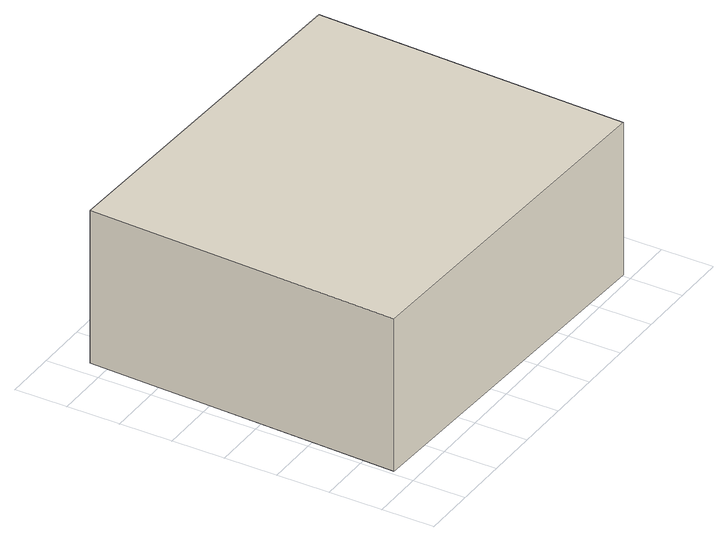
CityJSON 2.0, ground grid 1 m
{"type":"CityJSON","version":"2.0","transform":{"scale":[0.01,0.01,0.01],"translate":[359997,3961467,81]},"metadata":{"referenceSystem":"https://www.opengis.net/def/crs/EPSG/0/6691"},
"CityObjects":{
"building1":{"type":"Building","attributes":{"class":"3001","usage":"411","measuredHeight":3,"storeysAboveGround":9999,"BuildingDetailAttribute.fireproofStructureType":"1002","BuildingDetailAttribute.orgUsage2":"111","BuildingDetailAttribute.surveyYear":2020,"BuildingIDAttribute.prefecture":"11","BuildingIDAttribute.city":"11208"},"geometry":[{"type":"Solid","lod":"1","boundaries":[[[[0,1,2,3]],[[2,4,5,3]],[[1,6,4,2]],[[0,7,6,1]],[[3,5,7,0]],[[4,6,7,5]]]]}]}
},
"vertices":[
[704,15,60],[9,41,60],[32,635,60],[726,609,60],[32,635,360],[726,609,360],[9,41,360],[704,15,360]
]}
